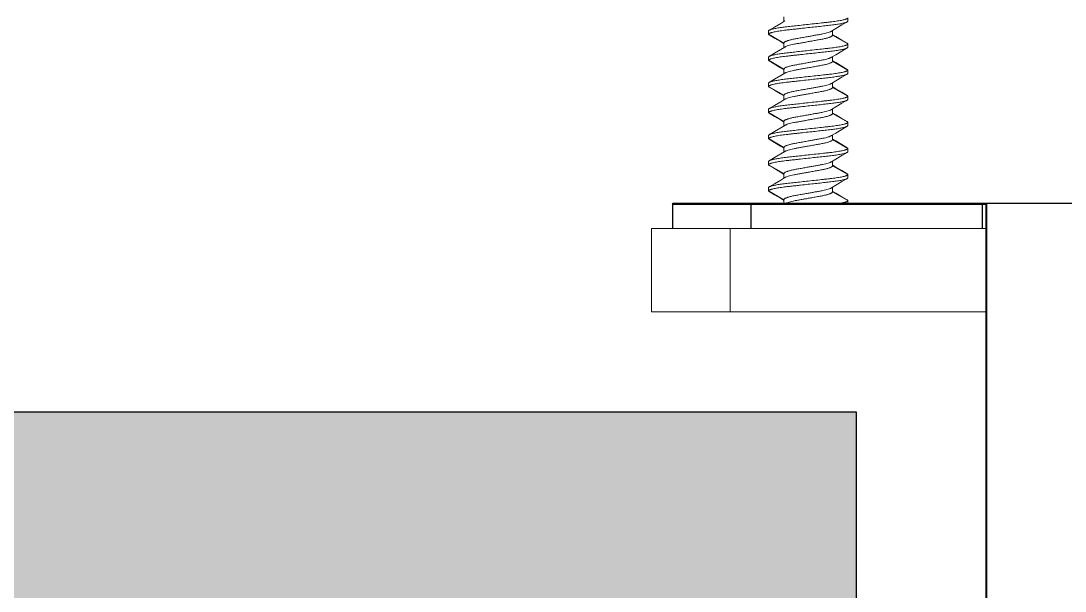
# Model space of a CAD drawing. Header units: inches. Extents: x 14.4 to 54.4, y 6.4 to 13.6.
# Drawn here: x 31.88 to 34.38, y 10.808 to 12.172 of the extents above; entities that cross this region are included whole.
import ezdxf

# ---------------------------------------------------------------- set-up
doc = ezdxf.new("R2010")
doc.units = ezdxf.units.IN
doc.header["$MEASUREMENT"] = 0
doc.linetypes.add('HIDDEN2', pattern=[0.1875, 0.125, -0.0625])
doc.layers.get('0').update_dxf_attribs({"true_color": 0xc2ced6})
for name, color, linetype, lineweight in [('FABRIC-ROLL', 7, 'Continuous', 30), ('SHADE-BRACKET', 7, 'Continuous', 30), ('SUB-BRACKET', 7, 'Continuous', 18), ('SUB-BRACKET_HARDWARE', 7, 'HIDDEN2', 5)]:
    doc.layers.add(name, color=color, linetype=linetype, lineweight=lineweight)

# ---------------------------------------------------------------- blocks, each defined once
blk = doc.blocks.new('SCREW3-085586')
at = {"layer": 'SUB-BRACKET_HARDWARE', "linetype": 'Continuous'}
for p, q in [((51.6269, 32.2787), (51.6269, 32.2678)), ((51.7802, 32.2687), (51.7802, 32.2765)), ((51.6048, 32.2546), (51.5916, 32.2468)), ((51.6193, 32.2632), (51.6048, 32.2546)), ((51.6294, 32.2692), (51.6193, 32.2632)), ((51.7409, 32.2447), (51.7512, 32.2509)), ((51.7512, 32.2509), (51.7657, 32.2595)), ((51.7657, 32.2595), (51.7787, 32.2671)), ((51.7802, 32.2687), (51.7787, 32.2671)), ((51.5902, 32.2452), (51.5916, 32.2469)), ((51.5902, 32.2452), (51.5902, 32.2374)), ((51.5902, 32.2374), (51.5916, 32.2358)), ((51.6269, 32.2162), (51.5902, 32.2374)), ((51.5916, 32.2358), (51.6046, 32.2282)), ((51.6046, 32.2282), (51.6191, 32.2196)), ((51.7434, 32.2462), (51.7434, 32.2352)), ((51.7802, 32.214), (51.7434, 32.2352)), ((51.751, 32.232), (51.744, 32.2362)), ((51.7655, 32.2234), (51.751, 32.232)), ((51.6193, 32.2007), (51.6048, 32.1921)), ((51.6191, 32.2196), (51.6263, 32.2153)), ((51.6294, 32.2067), (51.6193, 32.2007)), ((51.6269, 32.2162), (51.6269, 32.2053)), ((51.7787, 32.2156), (51.7655, 32.2234)), ((51.7657, 32.197), (51.7787, 32.2046)), ((51.7802, 32.214), (51.7787, 32.2156)), ((51.7802, 32.2062), (51.7787, 32.2046)), ((51.7802, 32.2062), (51.7802, 32.214)), ((51.5902, 32.1827), (51.5916, 32.1844)), ((51.5902, 32.1827), (51.5902, 32.1749)), ((51.5902, 32.1749), (51.5916, 32.1733)), ((51.6269, 32.1537), (51.5902, 32.1749)), ((51.6048, 32.1921), (51.5916, 32.1843)), ((51.7409, 32.1822), (51.7512, 32.1884)), ((51.7434, 32.1837), (51.7434, 32.1727)), ((51.7512, 32.1884), (51.7657, 32.197)), ((51.5916, 32.1733), (51.6063, 32.1646)), ((51.5997, 32.1694), (51.6041, 32.166)), ((51.6063, 32.1646), (51.6067, 32.1654)), ((51.6063, 32.1646), (51.6191, 32.1571)), ((51.6191, 32.1571), (51.6263, 32.1528)), ((51.6269, 32.1537), (51.6269, 32.1428)), ((51.7802, 32.1515), (51.7434, 32.1727)), ((51.751, 32.1695), (51.744, 32.1737)), ((51.7655, 32.1609), (51.751, 32.1695)), ((51.7787, 32.1531), (51.7655, 32.1609)), ((51.7802, 32.1515), (51.7787, 32.1531)), ((51.7802, 32.1437), (51.7802, 32.1515)), ((51.6048, 32.1296), (51.5916, 32.1218)), ((51.6193, 32.1382), (51.6048, 32.1296)), ((51.6294, 32.1442), (51.6193, 32.1382)), ((51.7409, 32.1197), (51.7512, 32.1259)), ((51.7512, 32.1259), (51.7657, 32.1345)), ((51.7657, 32.1345), (51.7787, 32.1421)), ((51.7802, 32.1437), (51.7787, 32.1421)), ((51.5902, 32.1202), (51.5916, 32.1219)), ((51.5902, 32.1202), (51.5902, 32.1124)), ((51.5902, 32.1124), (51.5916, 32.1108)), ((51.6269, 32.0912), (51.5902, 32.1124)), ((51.5916, 32.1108), (51.6046, 32.1032)), ((51.6046, 32.1032), (51.6191, 32.0946)), ((51.7434, 32.1212), (51.7434, 32.1102)), ((51.7802, 32.089), (51.7434, 32.1102)), ((51.751, 32.107), (51.744, 32.1112)), ((51.7655, 32.0984), (51.751, 32.107)), ((51.6193, 32.0757), (51.6048, 32.0671)), ((51.6191, 32.0946), (51.6263, 32.0903)), ((51.6294, 32.0817), (51.6193, 32.0757)), ((51.6269, 32.0912), (51.6269, 32.0803)), ((51.7787, 32.0906), (51.7655, 32.0984)), ((51.7657, 32.072), (51.7787, 32.0796)), ((51.7802, 32.089), (51.7787, 32.0906)), ((51.7802, 32.0812), (51.7787, 32.0796)), ((51.7802, 32.0812), (51.7802, 32.089)), ((51.5902, 32.0577), (51.5916, 32.0594)), ((51.5902, 32.0577), (51.5902, 32.0499)), ((51.5902, 32.0499), (51.5916, 32.0483)), ((51.6269, 32.0287), (51.5902, 32.0499)), ((51.6048, 32.0671), (51.5916, 32.0593)), ((51.7409, 32.0572), (51.7512, 32.0634)), ((51.7434, 32.0587), (51.7434, 32.0477)), ((51.7512, 32.0634), (51.7657, 32.072)), ((51.5916, 32.0483), (51.6046, 32.0407)), ((51.6046, 32.0407), (51.6191, 32.0321)), ((51.6191, 32.0321), (51.6263, 32.0278)), ((51.6269, 32.0287), (51.6269, 32.0178)), ((51.7802, 32.0265), (51.7434, 32.0477)), ((51.751, 32.0445), (51.744, 32.0487)), ((51.7655, 32.0359), (51.751, 32.0445)), ((51.7787, 32.0281), (51.7655, 32.0359)), ((51.7802, 32.0265), (51.7787, 32.0281)), ((51.7802, 32.0187), (51.7802, 32.0265)), ((51.6048, 32.0046), (51.5916, 31.9968)), ((51.6193, 32.0132), (51.6048, 32.0046)), ((51.6294, 32.0192), (51.6193, 32.0132)), ((51.7409, 31.9947), (51.7512, 32.0009)), ((51.7512, 32.0009), (51.7657, 32.0095)), ((51.7657, 32.0095), (51.7787, 32.0171)), ((51.7802, 32.0187), (51.7787, 32.0171)), ((51.5902, 31.9952), (51.5916, 31.9969)), ((51.5902, 31.9952), (51.5902, 31.9874)), ((51.5902, 31.9874), (51.5916, 31.9858)), ((51.6269, 31.9662), (51.5902, 31.9874)), ((51.5916, 31.9858), (51.6046, 31.9782)), ((51.6046, 31.9782), (51.6191, 31.9696)), ((51.7434, 31.9962), (51.7434, 31.9852)), ((51.7802, 31.964), (51.7434, 31.9852)), ((51.751, 31.982), (51.744, 31.9862)), ((51.7655, 31.9734), (51.751, 31.982)), ((51.6193, 31.9507), (51.6048, 31.9421)), ((51.6191, 31.9696), (51.6263, 31.9653)), ((51.6294, 31.9567), (51.6193, 31.9507)), ((51.6269, 31.9662), (51.6269, 31.9553)), ((51.7787, 31.9656), (51.7655, 31.9734)), ((51.7657, 31.947), (51.7787, 31.9546)), ((51.7802, 31.964), (51.7787, 31.9656)), ((51.7802, 31.9562), (51.7787, 31.9546)), ((51.7802, 31.9562), (51.7802, 31.964)), ((51.5902, 31.9327), (51.5916, 31.9344)), ((51.5902, 31.9327), (51.5902, 31.9249)), ((51.5902, 31.9249), (51.5916, 31.9233)), ((51.6269, 31.9037), (51.5902, 31.9249)), ((51.6048, 31.9421), (51.5916, 31.9343)), ((51.7409, 31.9322), (51.7512, 31.9384)), ((51.7434, 31.9337), (51.7434, 31.9227)), ((51.7512, 31.9384), (51.7657, 31.947)), ((51.5916, 31.9233), (51.6046, 31.9157)), ((51.6046, 31.9157), (51.6191, 31.9071)), ((51.6191, 31.9071), (51.6263, 31.9028)), ((51.6269, 31.9037), (51.6269, 31.8928)), ((51.7802, 31.9015), (51.7434, 31.9227)), ((51.751, 31.9195), (51.744, 31.9237)), ((51.7655, 31.9109), (51.751, 31.9195)), ((51.7787, 31.9031), (51.7655, 31.9109)), ((51.7802, 31.9015), (51.7787, 31.9031)), ((51.7802, 31.8937), (51.7802, 31.9015)), ((51.6048, 31.8796), (51.5916, 31.8718)), ((51.6193, 31.8882), (51.6048, 31.8796)), ((51.6294, 31.8942), (51.6193, 31.8882)), ((51.7409, 31.8697), (51.7512, 31.8759)), ((51.7512, 31.8759), (51.7657, 31.8845)), ((51.7657, 31.8845), (51.7787, 31.8921)), ((51.7802, 31.8937), (51.7787, 31.8921)), ((51.5902, 31.8702), (51.5916, 31.8719)), ((51.5902, 31.8702), (51.5902, 31.8624)), ((51.5902, 31.8624), (51.5916, 31.8608)), ((51.6269, 31.8412), (51.5902, 31.8624)), ((51.5916, 31.8608), (51.6046, 31.8532)), ((51.6046, 31.8532), (51.6191, 31.8446)), ((51.7434, 31.8712), (51.7434, 31.8602)), ((51.7802, 31.839), (51.7434, 31.8602)), ((51.751, 31.857), (51.744, 31.8612)), ((51.7655, 31.8484), (51.751, 31.857)), ((51.6191, 31.8446), (51.6263, 31.8403)), ((51.6269, 31.8412), (51.6269, 31.8326)), ((51.7787, 31.8406), (51.7655, 31.8484)), ((51.7802, 31.839), (51.7787, 31.8406)), ((51.7802, 31.8326), (51.7802, 31.839))]:
    blk.add_line(p, q, dxfattribs=at)
for points, knots in [([(51.6852, 32.2609), (51.6913, 32.2615), (51.7034, 32.2629), (51.7184, 32.2645), (51.7298, 32.2658), (51.7378, 32.2666), (51.7452, 32.2676), (51.7521, 32.2685), (51.7584, 32.2695), (51.7639, 32.2705), (51.7687, 32.2715), (51.7722, 32.2724), (51.7745, 32.2731), (51.776, 32.2736), (51.7772, 32.2741), (51.7783, 32.2746), (51.7791, 32.2751), (51.7797, 32.2755), (51.7801, 32.276), (51.7802, 32.2763), (51.7802, 32.2765)], [0, 0, 0, 0, 0.191926, 0.376594, 0.463938, 0.546872, 0.624622, 0.69646, 0.761742, 0.819858, 0.870312, 0.912669, 0.930712, 0.946635, 0.960426, 0.972091, 0.981675, 0.989299, 0.995219, 1, 1, 1, 1]), ([(51.6852, 32.2531), (51.679, 32.2524), (51.6698, 32.2514), (51.6577, 32.2501), (51.6489, 32.2491), (51.6405, 32.2482), (51.6325, 32.2473), (51.6251, 32.2464), (51.6182, 32.2454), (51.6119, 32.2444), (51.6064, 32.2434), (51.6016, 32.2424), (51.5981, 32.2415), (51.5958, 32.2408), (51.5943, 32.2403), (51.5931, 32.2398), (51.592, 32.2393), (51.5912, 32.2389), (51.5906, 32.2384), (51.5903, 32.2379), (51.5902, 32.2376), (51.5902, 32.2374)], [0, 0, 0, 0, 0.191926, 0.285649, 0.376598, 0.463942, 0.546875, 0.624623, 0.696462, 0.761746, 0.819863, 0.870316, 0.912672, 0.930715, 0.946638, 0.960429, 0.972093, 0.981677, 0.9893, 0.99522, 1, 1, 1, 1]), ([(51.5916, 32.2469), (51.5921, 32.2472), (51.5936, 32.2479), (51.5961, 32.2487), (51.5992, 32.2496), (51.603, 32.2505), (51.6075, 32.2514), (51.6145, 32.2527), (51.6246, 32.2542), (51.6355, 32.2554), (51.6451, 32.2565), (51.6554, 32.2576), (51.6688, 32.2591), (51.6797, 32.2603), (51.6852, 32.2609)], [0, 0, 0, 0, 0.020948, 0.048787, 0.083489, 0.124912, 0.172787, 0.226792, 0.351633, 0.495836, 0.573896, 0.655174, 0.824996, 1, 1, 1, 1]), ([(51.7787, 32.2671), (51.7782, 32.2667), (51.7767, 32.2661), (51.7743, 32.2652), (51.7711, 32.2643), (51.7673, 32.2634), (51.7628, 32.2625), (51.7558, 32.2613), (51.7457, 32.2598), (51.7348, 32.2585), (51.7252, 32.2575), (51.7149, 32.2563), (51.7015, 32.2549), (51.6907, 32.2537), (51.6852, 32.2531)], [0, 0, 0, 0, 0.020948, 0.048787, 0.083488, 0.124911, 0.172786, 0.226791, 0.351632, 0.495834, 0.573894, 0.655173, 0.824996, 1, 1, 1, 1]), ([(51.6269, 32.2162), (51.6269, 32.217), (51.6276, 32.2178), (51.6286, 32.2186), (51.6297, 32.2193), (51.6314, 32.2202), (51.6339, 32.2212), (51.6368, 32.2222), (51.6402, 32.2232), (51.6441, 32.2242), (51.6483, 32.2252), (51.6529, 32.2261), (51.6578, 32.227), (51.6648, 32.2282), (51.6739, 32.2299), (51.6814, 32.2312), (51.6852, 32.2319)], [0, 0, 0, 0, 0.0355, 0.048476, 0.063327, 0.09879, 0.141984, 0.19273, 0.250683, 0.315414, 0.386374, 0.462977, 0.544561, 0.6304, 0.811708, 1, 1, 1, 1]), ([(51.6852, 32.2319), (51.6882, 32.2324), (51.6943, 32.2335), (51.7033, 32.2351), (51.7118, 32.2366), (51.7196, 32.2381), (51.7266, 32.2396), (51.7325, 32.2412), (51.7367, 32.2426), (51.7393, 32.2438), (51.7405, 32.2444), (51.7409, 32.2447)], [0, 0, 0, 0, 0.163751, 0.323578, 0.475301, 0.615268, 0.740207, 0.847348, 0.934421, 0.969943, 1, 1, 1, 1]), ([(51.7434, 32.2352), (51.7434, 32.2345), (51.7427, 32.2336), (51.7417, 32.2328), (51.7406, 32.2321), (51.7389, 32.2312), (51.7364, 32.2302), (51.7335, 32.2292), (51.7301, 32.2282), (51.7263, 32.2272), (51.722, 32.2263), (51.7174, 32.2254), (51.7125, 32.2245), (51.7055, 32.2232), (51.6964, 32.2216), (51.6889, 32.2202), (51.6852, 32.2196)], [0, 0, 0, 0, 0.035498, 0.048473, 0.063325, 0.098788, 0.141982, 0.192728, 0.250682, 0.315413, 0.386372, 0.462975, 0.54456, 0.630399, 0.811708, 1, 1, 1, 1]), ([(51.6294, 32.2068), (51.6299, 32.2071), (51.631, 32.2076), (51.6336, 32.2088), (51.6378, 32.2102), (51.6437, 32.2118), (51.6507, 32.2134), (51.6585, 32.2148), (51.667, 32.2163), (51.676, 32.2179), (51.6821, 32.219), (51.6852, 32.2196)], [0, 0, 0, 0, 0.030085, 0.065638, 0.152728, 0.259843, 0.384768, 0.524736, 0.676447, 0.836264, 1, 1, 1, 1]), ([(51.6852, 32.1984), (51.6913, 32.199), (51.7034, 32.2004), (51.7184, 32.202), (51.7298, 32.2033), (51.7378, 32.2041), (51.7452, 32.2051), (51.7521, 32.206), (51.7584, 32.207), (51.7639, 32.208), (51.7687, 32.209), (51.7722, 32.2099), (51.7745, 32.2106), (51.776, 32.2111), (51.7772, 32.2116), (51.7783, 32.2121), (51.7791, 32.2126), (51.7797, 32.213), (51.7801, 32.2135), (51.7802, 32.2138), (51.7802, 32.214)], [0, 0, 0, 0, 0.191926, 0.376594, 0.463938, 0.546872, 0.624622, 0.69646, 0.761742, 0.819858, 0.870312, 0.912669, 0.930712, 0.946635, 0.960426, 0.972091, 0.981675, 0.989299, 0.995219, 1, 1, 1, 1]), ([(51.7787, 32.2046), (51.7782, 32.2042), (51.7767, 32.2036), (51.7743, 32.2027), (51.7711, 32.2018), (51.7673, 32.2009), (51.7628, 32.2), (51.7558, 32.1988), (51.7457, 32.1973), (51.7348, 32.196), (51.7252, 32.195), (51.7149, 32.1938), (51.7015, 32.1924), (51.6907, 32.1912), (51.6852, 32.1906)], [0, 0, 0, 0, 0.020948, 0.048787, 0.083488, 0.124911, 0.172786, 0.226791, 0.351632, 0.495834, 0.573894, 0.655173, 0.824996, 1, 1, 1, 1]), ([(51.6852, 32.1906), (51.679, 32.1899), (51.6698, 32.1889), (51.6577, 32.1876), (51.6489, 32.1866), (51.6405, 32.1857), (51.6325, 32.1848), (51.6251, 32.1839), (51.6182, 32.1829), (51.6119, 32.1819), (51.6064, 32.1809), (51.6016, 32.1799), (51.5981, 32.179), (51.5958, 32.1783), (51.5943, 32.1778), (51.5931, 32.1773), (51.592, 32.1768), (51.5912, 32.1764), (51.5906, 32.1759), (51.5903, 32.1754), (51.5902, 32.1751), (51.5902, 32.1749)], [0, 0, 0, 0, 0.191926, 0.285649, 0.376598, 0.463942, 0.546875, 0.624623, 0.696462, 0.761746, 0.819863, 0.870316, 0.912672, 0.930715, 0.946638, 0.960429, 0.972093, 0.981677, 0.9893, 0.99522, 1, 1, 1, 1]), ([(51.5916, 32.1844), (51.5921, 32.1847), (51.5936, 32.1854), (51.5961, 32.1862), (51.5992, 32.1871), (51.603, 32.188), (51.6075, 32.1889), (51.6145, 32.1902), (51.6246, 32.1917), (51.6355, 32.1929), (51.6451, 32.194), (51.6554, 32.1951), (51.6688, 32.1966), (51.6797, 32.1978), (51.6852, 32.1984)], [0, 0, 0, 0, 0.020948, 0.048787, 0.083489, 0.124912, 0.172787, 0.226792, 0.351633, 0.495836, 0.573896, 0.655174, 0.824996, 1, 1, 1, 1]), ([(51.6852, 32.1694), (51.6882, 32.1699), (51.6943, 32.171), (51.7033, 32.1726), (51.7118, 32.1741), (51.7196, 32.1756), (51.7266, 32.1771), (51.7325, 32.1787), (51.7367, 32.1801), (51.7393, 32.1813), (51.7405, 32.1819), (51.7409, 32.1822)], [0, 0, 0, 0, 0.163751, 0.323578, 0.475301, 0.615268, 0.740207, 0.847348, 0.934421, 0.969943, 1, 1, 1, 1]), ([(51.6269, 32.1537), (51.6269, 32.1545), (51.6276, 32.1553), (51.6286, 32.1561), (51.6297, 32.1568), (51.6314, 32.1577), (51.6339, 32.1587), (51.6368, 32.1597), (51.6402, 32.1607), (51.6441, 32.1617), (51.6483, 32.1627), (51.6529, 32.1636), (51.6578, 32.1645), (51.6648, 32.1657), (51.6739, 32.1674), (51.6814, 32.1687), (51.6852, 32.1694)], [0, 0, 0, 0, 0.0355, 0.048476, 0.063327, 0.09879, 0.141984, 0.19273, 0.250683, 0.315414, 0.386374, 0.462977, 0.544561, 0.6304, 0.811708, 1, 1, 1, 1]), ([(51.6294, 32.1443), (51.6299, 32.1446), (51.631, 32.1451), (51.6336, 32.1463), (51.6378, 32.1477), (51.6437, 32.1493), (51.6507, 32.1509), (51.6585, 32.1523), (51.667, 32.1538), (51.676, 32.1554), (51.6821, 32.1565), (51.6852, 32.1571)], [0, 0, 0, 0, 0.030085, 0.065638, 0.152728, 0.259843, 0.384768, 0.524736, 0.676447, 0.836264, 1, 1, 1, 1]), ([(51.7434, 32.1727), (51.7434, 32.172), (51.7427, 32.1711), (51.7417, 32.1703), (51.7406, 32.1696), (51.7389, 32.1687), (51.7364, 32.1677), (51.7335, 32.1667), (51.7301, 32.1657), (51.7263, 32.1647), (51.722, 32.1638), (51.7174, 32.1629), (51.7125, 32.162), (51.7055, 32.1607), (51.6964, 32.1591), (51.6889, 32.1577), (51.6852, 32.1571)], [0, 0, 0, 0, 0.035498, 0.048473, 0.063325, 0.098788, 0.141982, 0.192728, 0.250682, 0.315413, 0.386372, 0.462975, 0.54456, 0.630399, 0.811708, 1, 1, 1, 1]), ([(51.6852, 32.1359), (51.6913, 32.1365), (51.7034, 32.1379), (51.7184, 32.1395), (51.7298, 32.1408), (51.7378, 32.1416), (51.7452, 32.1426), (51.7521, 32.1435), (51.7584, 32.1445), (51.7639, 32.1455), (51.7687, 32.1465), (51.7722, 32.1474), (51.7745, 32.1481), (51.776, 32.1486), (51.7772, 32.1491), (51.7783, 32.1496), (51.7791, 32.1501), (51.7797, 32.1505), (51.7801, 32.151), (51.7802, 32.1513), (51.7802, 32.1515)], [0, 0, 0, 0, 0.191926, 0.376594, 0.463938, 0.546872, 0.624622, 0.69646, 0.761742, 0.819858, 0.870312, 0.912669, 0.930712, 0.946635, 0.960426, 0.972091, 0.981675, 0.989299, 0.995219, 1, 1, 1, 1]), ([(51.6852, 32.1281), (51.679, 32.1274), (51.6698, 32.1264), (51.6577, 32.1251), (51.6489, 32.1241), (51.6405, 32.1232), (51.6325, 32.1223), (51.6251, 32.1214), (51.6182, 32.1204), (51.6119, 32.1194), (51.6064, 32.1184), (51.6016, 32.1174), (51.5981, 32.1165), (51.5958, 32.1158), (51.5943, 32.1153), (51.5931, 32.1148), (51.592, 32.1143), (51.5912, 32.1139), (51.5906, 32.1134), (51.5903, 32.1129), (51.5902, 32.1126), (51.5902, 32.1124)], [0, 0, 0, 0, 0.191926, 0.285649, 0.376598, 0.463942, 0.546875, 0.624623, 0.696462, 0.761746, 0.819863, 0.870316, 0.912672, 0.930715, 0.946638, 0.960429, 0.972093, 0.981677, 0.9893, 0.99522, 1, 1, 1, 1]), ([(51.5916, 32.1219), (51.5921, 32.1222), (51.5936, 32.1229), (51.5961, 32.1237), (51.5992, 32.1246), (51.603, 32.1255), (51.6075, 32.1264), (51.6145, 32.1277), (51.6246, 32.1292), (51.6355, 32.1304), (51.6451, 32.1315), (51.6554, 32.1326), (51.6688, 32.1341), (51.6797, 32.1353), (51.6852, 32.1359)], [0, 0, 0, 0, 0.020948, 0.048787, 0.083489, 0.124912, 0.172787, 0.226792, 0.351633, 0.495836, 0.573896, 0.655174, 0.824996, 1, 1, 1, 1]), ([(51.7787, 32.1421), (51.7782, 32.1417), (51.7767, 32.1411), (51.7743, 32.1402), (51.7711, 32.1393), (51.7673, 32.1384), (51.7628, 32.1375), (51.7558, 32.1363), (51.7457, 32.1348), (51.7348, 32.1335), (51.7252, 32.1325), (51.7149, 32.1313), (51.7015, 32.1299), (51.6907, 32.1287), (51.6852, 32.1281)], [0, 0, 0, 0, 0.020948, 0.048787, 0.083488, 0.124911, 0.172786, 0.226791, 0.351632, 0.495834, 0.573894, 0.655173, 0.824996, 1, 1, 1, 1]), ([(51.6269, 32.0912), (51.6269, 32.092), (51.6276, 32.0928), (51.6286, 32.0936), (51.6297, 32.0943), (51.6314, 32.0952), (51.6339, 32.0962), (51.6368, 32.0972), (51.6402, 32.0982), (51.6441, 32.0992), (51.6483, 32.1002), (51.6529, 32.1011), (51.6578, 32.102), (51.6648, 32.1032), (51.6739, 32.1049), (51.6814, 32.1062), (51.6852, 32.1069)], [0, 0, 0, 0, 0.0355, 0.048476, 0.063327, 0.09879, 0.141984, 0.19273, 0.250683, 0.315414, 0.386374, 0.462977, 0.544561, 0.6304, 0.811708, 1, 1, 1, 1]), ([(51.6852, 32.1069), (51.6882, 32.1074), (51.6943, 32.1085), (51.7033, 32.1101), (51.7118, 32.1116), (51.7196, 32.1131), (51.7266, 32.1146), (51.7325, 32.1162), (51.7367, 32.1176), (51.7393, 32.1188), (51.7405, 32.1194), (51.7409, 32.1197)], [0, 0, 0, 0, 0.163751, 0.323578, 0.475301, 0.615268, 0.740207, 0.847348, 0.934421, 0.969943, 1, 1, 1, 1]), ([(51.7434, 32.1102), (51.7434, 32.1095), (51.7427, 32.1086), (51.7417, 32.1078), (51.7406, 32.1071), (51.7389, 32.1062), (51.7364, 32.1052), (51.7335, 32.1042), (51.7301, 32.1032), (51.7263, 32.1022), (51.722, 32.1013), (51.7174, 32.1004), (51.7125, 32.0995), (51.7055, 32.0982), (51.6964, 32.0966), (51.6889, 32.0952), (51.6852, 32.0946)], [0, 0, 0, 0, 0.035498, 0.048473, 0.063325, 0.098788, 0.141982, 0.192728, 0.250682, 0.315413, 0.386372, 0.462975, 0.54456, 0.630399, 0.811708, 1, 1, 1, 1]), ([(51.6294, 32.0818), (51.6299, 32.0821), (51.631, 32.0826), (51.6336, 32.0838), (51.6378, 32.0852), (51.6437, 32.0868), (51.6507, 32.0884), (51.6585, 32.0898), (51.667, 32.0913), (51.676, 32.0929), (51.6821, 32.094), (51.6852, 32.0946)], [0, 0, 0, 0, 0.030085, 0.065638, 0.152728, 0.259843, 0.384768, 0.524736, 0.676447, 0.836264, 1, 1, 1, 1]), ([(51.6852, 32.0734), (51.6913, 32.074), (51.7034, 32.0754), (51.7184, 32.077), (51.7298, 32.0783), (51.7378, 32.0791), (51.7452, 32.0801), (51.7521, 32.081), (51.7584, 32.082), (51.7639, 32.083), (51.7687, 32.084), (51.7722, 32.0849), (51.7745, 32.0856), (51.776, 32.0861), (51.7772, 32.0866), (51.7783, 32.0871), (51.7791, 32.0876), (51.7797, 32.088), (51.7801, 32.0885), (51.7802, 32.0888), (51.7802, 32.089)], [0, 0, 0, 0, 0.191926, 0.376594, 0.463938, 0.546872, 0.624622, 0.69646, 0.761742, 0.819858, 0.870312, 0.912669, 0.930712, 0.946635, 0.960426, 0.972091, 0.981675, 0.989299, 0.995219, 1, 1, 1, 1]), ([(51.7787, 32.0796), (51.7782, 32.0792), (51.7767, 32.0786), (51.7743, 32.0777), (51.7711, 32.0768), (51.7673, 32.0759), (51.7628, 32.075), (51.7558, 32.0738), (51.7457, 32.0723), (51.7348, 32.071), (51.7252, 32.07), (51.7149, 32.0688), (51.7015, 32.0674), (51.6907, 32.0662), (51.6852, 32.0656)], [0, 0, 0, 0, 0.020948, 0.048787, 0.083488, 0.124911, 0.172786, 0.226791, 0.351632, 0.495834, 0.573894, 0.655173, 0.824996, 1, 1, 1, 1]), ([(51.6852, 32.0656), (51.679, 32.0649), (51.6698, 32.0639), (51.6577, 32.0626), (51.6489, 32.0616), (51.6405, 32.0607), (51.6325, 32.0598), (51.6251, 32.0589), (51.6182, 32.0579), (51.6119, 32.0569), (51.6064, 32.0559), (51.6016, 32.0549), (51.5981, 32.054), (51.5958, 32.0533), (51.5943, 32.0528), (51.5931, 32.0523), (51.592, 32.0518), (51.5912, 32.0514), (51.5906, 32.0509), (51.5903, 32.0504), (51.5902, 32.0501), (51.5902, 32.0499)], [0, 0, 0, 0, 0.191926, 0.285649, 0.376598, 0.463942, 0.546875, 0.624623, 0.696462, 0.761746, 0.819863, 0.870316, 0.912672, 0.930715, 0.946638, 0.960429, 0.972093, 0.981677, 0.9893, 0.99522, 1, 1, 1, 1]), ([(51.5916, 32.0594), (51.5921, 32.0597), (51.5936, 32.0604), (51.5961, 32.0612), (51.5992, 32.0621), (51.603, 32.063), (51.6075, 32.0639), (51.6145, 32.0652), (51.6246, 32.0667), (51.6355, 32.0679), (51.6451, 32.069), (51.6554, 32.0701), (51.6688, 32.0716), (51.6797, 32.0728), (51.6852, 32.0734)], [0, 0, 0, 0, 0.020948, 0.048787, 0.083489, 0.124912, 0.172787, 0.226792, 0.351633, 0.495836, 0.573896, 0.655174, 0.824996, 1, 1, 1, 1]), ([(51.6852, 32.0444), (51.6882, 32.0449), (51.6943, 32.046), (51.7033, 32.0476), (51.7118, 32.0491), (51.7196, 32.0506), (51.7266, 32.0521), (51.7325, 32.0537), (51.7367, 32.0551), (51.7393, 32.0563), (51.7405, 32.0569), (51.7409, 32.0572)], [0, 0, 0, 0, 0.163751, 0.323578, 0.475301, 0.615268, 0.740207, 0.847348, 0.934421, 0.969943, 1, 1, 1, 1]), ([(51.6269, 32.0287), (51.6269, 32.0295), (51.6276, 32.0303), (51.6286, 32.0311), (51.6297, 32.0318), (51.6314, 32.0327), (51.6339, 32.0337), (51.6368, 32.0347), (51.6402, 32.0357), (51.6441, 32.0367), (51.6483, 32.0377), (51.6529, 32.0386), (51.6578, 32.0395), (51.6648, 32.0407), (51.6739, 32.0424), (51.6814, 32.0437), (51.6852, 32.0444)], [0, 0, 0, 0, 0.0355, 0.048476, 0.063327, 0.09879, 0.141984, 0.19273, 0.250683, 0.315414, 0.386374, 0.462977, 0.544561, 0.6304, 0.811708, 1, 1, 1, 1]), ([(51.6294, 32.0193), (51.6299, 32.0196), (51.631, 32.0201), (51.6336, 32.0213), (51.6378, 32.0227), (51.6437, 32.0243), (51.6507, 32.0259), (51.6585, 32.0273), (51.667, 32.0288), (51.676, 32.0304), (51.6821, 32.0315), (51.6852, 32.0321)], [0, 0, 0, 0, 0.030085, 0.065638, 0.152728, 0.259843, 0.384768, 0.524736, 0.676447, 0.836264, 1, 1, 1, 1]), ([(51.7434, 32.0477), (51.7434, 32.047), (51.7427, 32.0461), (51.7417, 32.0453), (51.7406, 32.0446), (51.7389, 32.0437), (51.7364, 32.0427), (51.7335, 32.0417), (51.7301, 32.0407), (51.7263, 32.0397), (51.722, 32.0388), (51.7174, 32.0379), (51.7125, 32.037), (51.7055, 32.0357), (51.6964, 32.0341), (51.6889, 32.0327), (51.6852, 32.0321)], [0, 0, 0, 0, 0.035498, 0.048473, 0.063325, 0.098788, 0.141982, 0.192728, 0.250682, 0.315413, 0.386372, 0.462975, 0.54456, 0.630399, 0.811708, 1, 1, 1, 1]), ([(51.6852, 32.0109), (51.6913, 32.0115), (51.7034, 32.0129), (51.7184, 32.0145), (51.7298, 32.0158), (51.7378, 32.0166), (51.7452, 32.0176), (51.7521, 32.0185), (51.7584, 32.0195), (51.7639, 32.0205), (51.7687, 32.0215), (51.7722, 32.0224), (51.7745, 32.0231), (51.776, 32.0236), (51.7772, 32.0241), (51.7783, 32.0246), (51.7791, 32.0251), (51.7797, 32.0255), (51.7801, 32.026), (51.7802, 32.0263), (51.7802, 32.0265)], [0, 0, 0, 0, 0.191926, 0.376594, 0.463938, 0.546872, 0.624622, 0.69646, 0.761742, 0.819858, 0.870312, 0.912669, 0.930712, 0.946635, 0.960426, 0.972091, 0.981675, 0.989299, 0.995219, 1, 1, 1, 1]), ([(51.6852, 32.0031), (51.679, 32.0024), (51.6698, 32.0014), (51.6577, 32.0001), (51.6489, 31.9991), (51.6405, 31.9982), (51.6325, 31.9973), (51.6251, 31.9964), (51.6182, 31.9954), (51.6119, 31.9944), (51.6064, 31.9934), (51.6016, 31.9924), (51.5981, 31.9915), (51.5958, 31.9908), (51.5943, 31.9903), (51.5931, 31.9898), (51.592, 31.9893), (51.5912, 31.9889), (51.5906, 31.9884), (51.5903, 31.9879), (51.5902, 31.9876), (51.5902, 31.9874)], [0, 0, 0, 0, 0.191926, 0.285649, 0.376598, 0.463942, 0.546875, 0.624623, 0.696462, 0.761746, 0.819863, 0.870316, 0.912672, 0.930715, 0.946638, 0.960429, 0.972093, 0.981677, 0.9893, 0.99522, 1, 1, 1, 1]), ([(51.5916, 31.9969), (51.5921, 31.9972), (51.5936, 31.9979), (51.5961, 31.9987), (51.5992, 31.9996), (51.603, 32.0005), (51.6075, 32.0014), (51.6145, 32.0027), (51.6246, 32.0042), (51.6355, 32.0054), (51.6451, 32.0065), (51.6554, 32.0076), (51.6688, 32.0091), (51.6797, 32.0103), (51.6852, 32.0109)], [0, 0, 0, 0, 0.020948, 0.048787, 0.083489, 0.124912, 0.172787, 0.226792, 0.351633, 0.495836, 0.573896, 0.655174, 0.824996, 1, 1, 1, 1]), ([(51.7787, 32.0171), (51.7782, 32.0167), (51.7767, 32.0161), (51.7743, 32.0152), (51.7711, 32.0143), (51.7673, 32.0134), (51.7628, 32.0125), (51.7558, 32.0113), (51.7457, 32.0098), (51.7348, 32.0085), (51.7252, 32.0075), (51.7149, 32.0063), (51.7015, 32.0049), (51.6907, 32.0037), (51.6852, 32.0031)], [0, 0, 0, 0, 0.020948, 0.048787, 0.083488, 0.124911, 0.172786, 0.226791, 0.351632, 0.495834, 0.573894, 0.655173, 0.824996, 1, 1, 1, 1]), ([(51.6269, 31.9662), (51.6269, 31.967), (51.6276, 31.9678), (51.6286, 31.9686), (51.6297, 31.9693), (51.6314, 31.9702), (51.6339, 31.9712), (51.6368, 31.9722), (51.6402, 31.9732), (51.6441, 31.9742), (51.6483, 31.9752), (51.6529, 31.9761), (51.6578, 31.977), (51.6648, 31.9782), (51.6739, 31.9799), (51.6814, 31.9812), (51.6852, 31.9819)], [0, 0, 0, 0, 0.0355, 0.048476, 0.063327, 0.09879, 0.141984, 0.19273, 0.250683, 0.315414, 0.386374, 0.462977, 0.544561, 0.6304, 0.811708, 1, 1, 1, 1]), ([(51.6852, 31.9819), (51.6882, 31.9824), (51.6943, 31.9835), (51.7033, 31.9851), (51.7118, 31.9866), (51.7196, 31.9881), (51.7266, 31.9896), (51.7325, 31.9912), (51.7367, 31.9926), (51.7393, 31.9938), (51.7405, 31.9944), (51.7409, 31.9947)], [0, 0, 0, 0, 0.163751, 0.323578, 0.475301, 0.615268, 0.740207, 0.847348, 0.934421, 0.969943, 1, 1, 1, 1]), ([(51.7434, 31.9852), (51.7434, 31.9845), (51.7427, 31.9836), (51.7417, 31.9828), (51.7406, 31.9821), (51.7389, 31.9812), (51.7364, 31.9802), (51.7335, 31.9792), (51.7301, 31.9782), (51.7263, 31.9772), (51.722, 31.9763), (51.7174, 31.9754), (51.7125, 31.9745), (51.7055, 31.9732), (51.6964, 31.9716), (51.6889, 31.9702), (51.6852, 31.9696)], [0, 0, 0, 0, 0.035498, 0.048473, 0.063325, 0.098788, 0.141982, 0.192728, 0.250682, 0.315413, 0.386372, 0.462975, 0.54456, 0.630399, 0.811708, 1, 1, 1, 1]), ([(51.6294, 31.9568), (51.6299, 31.9571), (51.631, 31.9576), (51.6336, 31.9588), (51.6378, 31.9602), (51.6437, 31.9618), (51.6507, 31.9634), (51.6585, 31.9648), (51.667, 31.9663), (51.676, 31.9679), (51.6821, 31.969), (51.6852, 31.9696)], [0, 0, 0, 0, 0.030085, 0.065638, 0.152728, 0.259843, 0.384768, 0.524736, 0.676447, 0.836264, 1, 1, 1, 1]), ([(51.6852, 31.9484), (51.6913, 31.949), (51.7034, 31.9504), (51.7184, 31.952), (51.7298, 31.9533), (51.7378, 31.9541), (51.7452, 31.9551), (51.7521, 31.956), (51.7584, 31.957), (51.7639, 31.958), (51.7687, 31.959), (51.7722, 31.9599), (51.7745, 31.9606), (51.776, 31.9611), (51.7772, 31.9616), (51.7783, 31.9621), (51.7791, 31.9626), (51.7797, 31.963), (51.7801, 31.9635), (51.7802, 31.9638), (51.7802, 31.964)], [0, 0, 0, 0, 0.191926, 0.376594, 0.463938, 0.546872, 0.624622, 0.69646, 0.761742, 0.819858, 0.870312, 0.912669, 0.930712, 0.946635, 0.960426, 0.972091, 0.981675, 0.989299, 0.995219, 1, 1, 1, 1]), ([(51.7787, 31.9546), (51.7782, 31.9542), (51.7767, 31.9536), (51.7743, 31.9527), (51.7711, 31.9518), (51.7673, 31.9509), (51.7628, 31.95), (51.7558, 31.9488), (51.7457, 31.9473), (51.7348, 31.946), (51.7252, 31.945), (51.7149, 31.9438), (51.7015, 31.9424), (51.6907, 31.9412), (51.6852, 31.9406)], [0, 0, 0, 0, 0.020948, 0.048787, 0.083488, 0.124911, 0.172786, 0.226791, 0.351632, 0.495834, 0.573894, 0.655173, 0.824996, 1, 1, 1, 1]), ([(51.6852, 31.9406), (51.679, 31.9399), (51.6698, 31.9389), (51.6577, 31.9376), (51.6489, 31.9366), (51.6405, 31.9357), (51.6325, 31.9348), (51.6251, 31.9339), (51.6182, 31.9329), (51.6119, 31.9319), (51.6064, 31.9309), (51.6016, 31.9299), (51.5981, 31.929), (51.5958, 31.9283), (51.5943, 31.9278), (51.5931, 31.9273), (51.592, 31.9268), (51.5912, 31.9264), (51.5906, 31.9259), (51.5903, 31.9254), (51.5902, 31.9251), (51.5902, 31.9249)], [0, 0, 0, 0, 0.191926, 0.285649, 0.376598, 0.463942, 0.546875, 0.624623, 0.696462, 0.761746, 0.819863, 0.870316, 0.912672, 0.930715, 0.946638, 0.960429, 0.972093, 0.981677, 0.9893, 0.99522, 1, 1, 1, 1]), ([(51.5916, 31.9344), (51.5921, 31.9347), (51.5936, 31.9354), (51.5961, 31.9362), (51.5992, 31.9371), (51.603, 31.938), (51.6075, 31.9389), (51.6145, 31.9402), (51.6246, 31.9417), (51.6355, 31.9429), (51.6451, 31.944), (51.6554, 31.9451), (51.6688, 31.9466), (51.6797, 31.9478), (51.6852, 31.9484)], [0, 0, 0, 0, 0.020948, 0.048787, 0.083489, 0.124912, 0.172787, 0.226792, 0.351633, 0.495836, 0.573896, 0.655174, 0.824996, 1, 1, 1, 1]), ([(51.6852, 31.9194), (51.6882, 31.9199), (51.6943, 31.921), (51.7033, 31.9226), (51.7118, 31.9241), (51.7196, 31.9256), (51.7266, 31.9271), (51.7325, 31.9287), (51.7367, 31.9301), (51.7393, 31.9313), (51.7405, 31.9319), (51.7409, 31.9322)], [0, 0, 0, 0, 0.163751, 0.323578, 0.475301, 0.615268, 0.740207, 0.847348, 0.934421, 0.969943, 1, 1, 1, 1]), ([(51.6269, 31.9037), (51.6269, 31.9045), (51.6276, 31.9053), (51.6286, 31.9061), (51.6297, 31.9068), (51.6314, 31.9077), (51.6339, 31.9087), (51.6368, 31.9097), (51.6402, 31.9107), (51.6441, 31.9117), (51.6483, 31.9127), (51.6529, 31.9136), (51.6578, 31.9145), (51.6648, 31.9157), (51.6739, 31.9174), (51.6814, 31.9187), (51.6852, 31.9194)], [0, 0, 0, 0, 0.0355, 0.048476, 0.063327, 0.09879, 0.141984, 0.19273, 0.250683, 0.315414, 0.386374, 0.462977, 0.544561, 0.6304, 0.811708, 1, 1, 1, 1]), ([(51.6294, 31.8943), (51.6299, 31.8946), (51.631, 31.8951), (51.6336, 31.8963), (51.6378, 31.8977), (51.6437, 31.8993), (51.6507, 31.9009), (51.6585, 31.9023), (51.667, 31.9038), (51.676, 31.9054), (51.6821, 31.9065), (51.6852, 31.9071)], [0, 0, 0, 0, 0.030085, 0.065638, 0.152728, 0.259843, 0.384768, 0.524736, 0.676447, 0.836264, 1, 1, 1, 1]), ([(51.7434, 31.9227), (51.7434, 31.922), (51.7427, 31.9211), (51.7417, 31.9203), (51.7406, 31.9196), (51.7389, 31.9187), (51.7364, 31.9177), (51.7335, 31.9167), (51.7301, 31.9157), (51.7263, 31.9147), (51.722, 31.9138), (51.7174, 31.9129), (51.7125, 31.912), (51.7055, 31.9107), (51.6964, 31.9091), (51.6889, 31.9077), (51.6852, 31.9071)], [0, 0, 0, 0, 0.035498, 0.048473, 0.063325, 0.098788, 0.141982, 0.192728, 0.250682, 0.315413, 0.386372, 0.462975, 0.54456, 0.630399, 0.811708, 1, 1, 1, 1]), ([(51.6852, 31.8859), (51.6913, 31.8865), (51.7034, 31.8879), (51.7184, 31.8895), (51.7298, 31.8908), (51.7378, 31.8916), (51.7452, 31.8926), (51.7521, 31.8935), (51.7584, 31.8945), (51.7639, 31.8955), (51.7687, 31.8965), (51.7722, 31.8974), (51.7745, 31.8981), (51.776, 31.8986), (51.7772, 31.8991), (51.7783, 31.8996), (51.7791, 31.9001), (51.7797, 31.9005), (51.7801, 31.901), (51.7802, 31.9013), (51.7802, 31.9015)], [0, 0, 0, 0, 0.191926, 0.376594, 0.463938, 0.546872, 0.624622, 0.69646, 0.761742, 0.819858, 0.870312, 0.912669, 0.930712, 0.946635, 0.960426, 0.972091, 0.981675, 0.989299, 0.995219, 1, 1, 1, 1]), ([(51.6852, 31.8781), (51.679, 31.8774), (51.6698, 31.8764), (51.6577, 31.8751), (51.6489, 31.8741), (51.6405, 31.8732), (51.6325, 31.8723), (51.6251, 31.8714), (51.6182, 31.8704), (51.6119, 31.8694), (51.6064, 31.8684), (51.6016, 31.8674), (51.5981, 31.8665), (51.5958, 31.8658), (51.5943, 31.8653), (51.5931, 31.8648), (51.592, 31.8643), (51.5912, 31.8639), (51.5906, 31.8634), (51.5903, 31.8629), (51.5902, 31.8626), (51.5902, 31.8624)], [0, 0, 0, 0, 0.191926, 0.285649, 0.376598, 0.463942, 0.546875, 0.624623, 0.696462, 0.761746, 0.819863, 0.870316, 0.912672, 0.930715, 0.946638, 0.960429, 0.972093, 0.981677, 0.9893, 0.99522, 1, 1, 1, 1]), ([(51.5916, 31.8719), (51.5921, 31.8722), (51.5936, 31.8729), (51.5961, 31.8737), (51.5992, 31.8746), (51.603, 31.8755), (51.6075, 31.8764), (51.6145, 31.8777), (51.6246, 31.8792), (51.6355, 31.8804), (51.6451, 31.8815), (51.6554, 31.8826), (51.6688, 31.8841), (51.6797, 31.8853), (51.6852, 31.8859)], [0, 0, 0, 0, 0.020948, 0.048787, 0.083489, 0.124912, 0.172787, 0.226792, 0.351633, 0.495836, 0.573896, 0.655174, 0.824996, 1, 1, 1, 1]), ([(51.7787, 31.8921), (51.7782, 31.8917), (51.7767, 31.8911), (51.7743, 31.8902), (51.7711, 31.8893), (51.7673, 31.8884), (51.7628, 31.8875), (51.7558, 31.8863), (51.7457, 31.8848), (51.7348, 31.8835), (51.7252, 31.8825), (51.7149, 31.8813), (51.7015, 31.8799), (51.6907, 31.8787), (51.6852, 31.8781)], [0, 0, 0, 0, 0.020948, 0.048787, 0.083488, 0.124911, 0.172786, 0.226791, 0.351632, 0.495834, 0.573894, 0.655173, 0.824996, 1, 1, 1, 1]), ([(51.6269, 31.8412), (51.6269, 31.842), (51.6276, 31.8428), (51.6286, 31.8436), (51.6297, 31.8443), (51.6314, 31.8452), (51.6339, 31.8462), (51.6368, 31.8472), (51.6402, 31.8482), (51.6441, 31.8492), (51.6483, 31.8502), (51.6529, 31.8511), (51.6578, 31.852), (51.6648, 31.8532), (51.6739, 31.8549), (51.6814, 31.8562), (51.6852, 31.8569)], [0, 0, 0, 0, 0.0355, 0.048476, 0.063327, 0.09879, 0.141984, 0.19273, 0.250683, 0.315414, 0.386374, 0.462977, 0.544561, 0.6304, 0.811708, 1, 1, 1, 1]), ([(51.6852, 31.8569), (51.6882, 31.8574), (51.6943, 31.8585), (51.7033, 31.8601), (51.7118, 31.8616), (51.7196, 31.8631), (51.7266, 31.8646), (51.7325, 31.8662), (51.7367, 31.8676), (51.7393, 31.8688), (51.7405, 31.8694), (51.7409, 31.8697)], [0, 0, 0, 0, 0.163751, 0.323578, 0.475301, 0.615268, 0.740207, 0.847348, 0.934421, 0.969943, 1, 1, 1, 1]), ([(51.7434, 31.8602), (51.7434, 31.8595), (51.7427, 31.8586), (51.7417, 31.8578), (51.7406, 31.8571), (51.7389, 31.8562), (51.7364, 31.8552), (51.7335, 31.8542), (51.7301, 31.8532), (51.7263, 31.8522), (51.722, 31.8513), (51.7174, 31.8504), (51.7125, 31.8495), (51.7055, 31.8482), (51.6964, 31.8466), (51.6889, 31.8452), (51.6852, 31.8446)], [0, 0, 0, 0, 0.035498, 0.048473, 0.063325, 0.098788, 0.141982, 0.192728, 0.250682, 0.315413, 0.386372, 0.462975, 0.54456, 0.630399, 0.811708, 1, 1, 1, 1]), ([(51.6309, 31.8326), (51.6321, 31.8332), (51.635, 31.8343), (51.6399, 31.8358), (51.6458, 31.8373), (51.6525, 31.8387), (51.6601, 31.8401), (51.6681, 31.8415), (51.6765, 31.843), (51.6823, 31.844), (51.6852, 31.8446)], [0, 0, 0, 0, 0.073361, 0.165687, 0.275457, 0.40061, 0.538664, 0.686745, 0.841729, 1, 1, 1, 1]), ([(51.7614, 31.8326), (51.7629, 31.8328), (51.7655, 31.8334), (51.7693, 31.8342), (51.7725, 31.835), (51.7752, 31.8358), (51.7773, 31.8366), (51.7787, 31.8373), (51.7795, 31.8378), (51.7798, 31.8382), (51.7801, 31.8386), (51.7802, 31.8389), (51.7802, 31.839)], [0, 0, 0, 0, 0.214811, 0.404892, 0.569144, 0.706813, 0.817512, 0.90133, 0.933618, 0.96006, 0.981599, 1, 1, 1, 1])]:
    blk.add_open_spline(points, degree=3, knots=knots, dxfattribs=at)
blk = doc.blocks.new('FABRIC-ROLL1-085586')
at = {"layer": 'FABRIC-ROLL', "transparency": 33554559, "extrusion": (0, 0, -1)}
h = blk.add_hatch(color=254, dxfattribs=at)
h.paths.add_polyline_path([(-23.4994, -1.128), (-23.4994, -1.6339), (-4.4994, -1.6339), (-4.4994, -1.128)])
h.paths.add_polyline_path([(-23.4994, 1.3425), (-23.4994, 0.8366), (-4.4994, 0.8366), (-4.4994, 1.3425)])
at = {"layer": 'FABRIC-ROLL', "linetype": 'Continuous'}
for p, q in [((23.4994, 1.3425), (4.4994, 1.3425)), ((23.4994, 0.8366), (23.4994, 1.3425))]:
    blk.add_line(p, q, dxfattribs=at)
at = {"layer": 'FABRIC-ROLL', "extrusion": (-1.8831e-34, 2.4935e-33, -1)}
for p, q in [((23.4994, 1.3425), (4.4994, 1.3425)), ((23.4994, 0.8366), (23.4994, 1.3425))]:
    blk.add_line(p, q, dxfattribs=at)
blk = doc.blocks.new('CENTER-SHADE-BRACKET-085586')
at = {"layer": 'SHADE-BRACKET', "linetype": 'Continuous'}
for p, q in [((33.4396, 11.7338), (33.4416, 11.7358)), ((33.4396, 11.7338), (33.4396, 11.6758)), ((33.4396, 11.7338), (34.189, 11.7338)), ((33.4416, 11.7358), (34.1909, 11.7358)), ((33.6276, 11.7358), (33.6276, 11.6758)), ((34.1816, 11.6758), (34.1816, 11.7358)), ((34.1916, 11.7358), (34.1896, 11.7338)), ((34.1896, 11.7338), (34.1896, 8.7378)), ((34.1916, 11.7358), (34.1916, 8.7358)), ((34.1916, 11.7358), (34.5876, 11.7358))]:
    blk.add_line(p, q, dxfattribs=at)
blk = doc.blocks.new('SUB-BRACKETS-085586')
at = {"layer": 'SUB-BRACKET', "linetype": 'Continuous'}
for p, q in [((33.3896, 11.4758), (33.3896, 11.6758)), ((34.1896, 11.6758), (33.3896, 11.6758)), ((33.5776, 11.6758), (33.5776, 11.4758)), ((33.3896, 11.4758), (34.1896, 11.4758))]:
    blk.add_line(p, q, dxfattribs=at)
blk = doc.blocks.new('ROLL-085586')
for name, p in [('SUB-BRACKETS-085586', (0, 0)), ('CENTER-SHADE-BRACKET-085586', (0, 0)), ('FABRIC-ROLL1-085586', (10.3806, 9.8933))]:
    blk.add_blockref(name, p)
blk = doc.blocks.new('SYSTEM-085586')
for name, p in [('SCREW3-085586', (-17.9205, -20.0968)), ('ROLL-085586', (0, 0))]:
    blk.add_blockref(name, p)

msp = doc.modelspace()

# ---------------------------------------------------------------- block references
msp.add_blockref('SYSTEM-085586', (0, 0))

doc.saveas('drawing.dxf')
